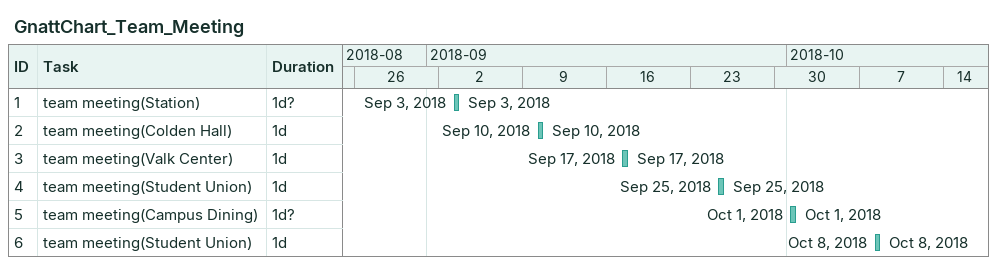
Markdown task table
GnattChart_Team_Meeting

| ID | Task | Duration | Start | Finish |
|---|---|---|---|---|
| 1 | team meeting(Station) | 1d? | 2018-09-03 | 2018-09-03 |
| 2 | team meeting(Colden Hall) | 1d | 2018-09-10 | 2018-09-10 |
| 3 | team meeting(Valk Center) | 1d | 2018-09-17 | 2018-09-17 |
| 4 | team meeting(Student Union) | 1d | 2018-09-25 | 2018-09-25 |
| 5 | team meeting(Campus Dining) | 1d? | 2018-10-01 | 2018-10-01 |
| 6 | team meeting(Student Union) | 1d | 2018-10-08 | 2018-10-08 |
